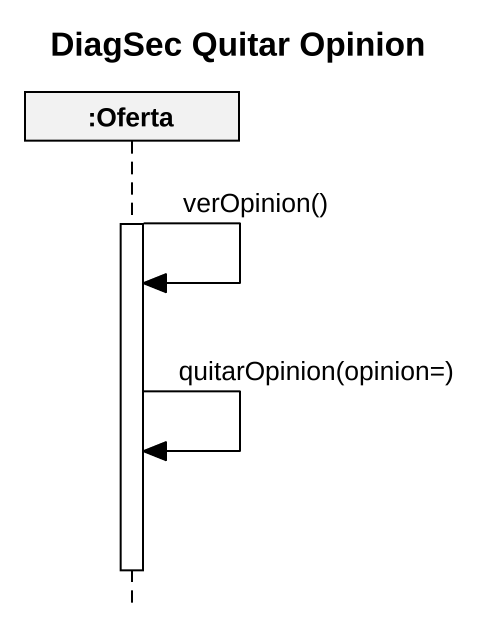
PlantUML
@startuml
title DiagSec Quitar Opinion
hide footbox
participant ":Oferta" as Oferta

activate Oferta
Oferta -> Oferta : verOpinion()
Oferta -> Oferta : quitarOpinion(opinion=)
deactivate Oferta
@enduml
